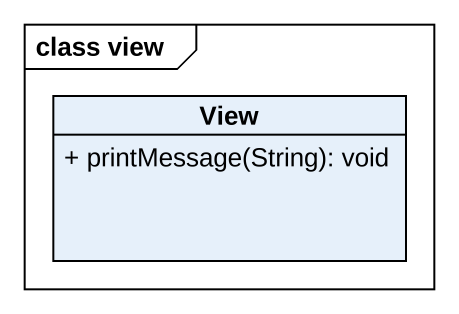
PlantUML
@startuml
mainframe class view
hide circle
hide empty members
skinparam classAttributeIconSize 0
class View {
  + printMessage(String): void
}
@enduml
